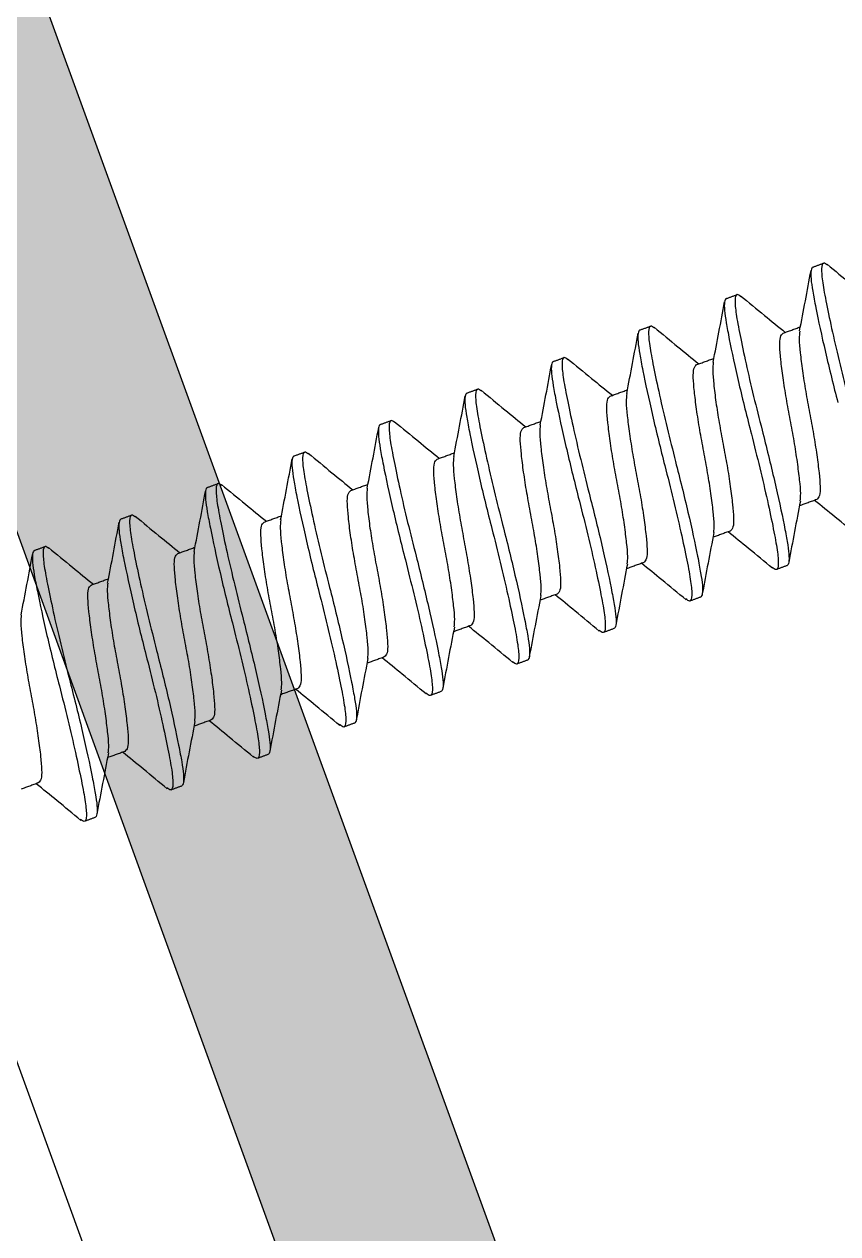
# Model space of a CAD drawing. Header units: inches. Extents: x -154 to 13, y 2 to 55.
# Drawn here: x -148.092 to -147.601, y 29.955 to 30.685 of the extents above; entities that cross this region are included whole.
import ezdxf

# ---------------------------------------------------------------- set-up
doc = ezdxf.new("R2010")
doc.units = ezdxf.units.IN
doc.header["$LTSCALE"] = 2
doc.header["$MEASUREMENT"] = 0
doc.layers.get('0').update_dxf_attribs({"linetype": 'CONTINUOUS'})
doc.layers.add('pattern', color=9, linetype='CONTINUOUS')

# ---------------------------------------------------------------- blocks, each defined once
blk = doc.blocks.new('A$C7F5B17E5')
at = {"color": 7, "lineweight": 30}
for points, knots in [([(1.4372, 0.0964), (1.4436, 0.107), (1.4565, 0.1285), (1.4692, 0.1502), (1.4756, 0.161)], [0, 0, 0, 0, 0.497055, 1, 1, 1, 1]), ([(1.4791, 0.164), (1.4766, 0.164), (1.4741, 0.1594), (1.4708, 0.1472), (1.4698, 0.1423), (1.4677, 0.1308), (1.4666, 0.1241), (1.4631, 0.1013), (1.4605, 0.0826), (1.4556, 0.0421), (1.4533, 0.0205), (1.4513, 0)], [0, 0, 0, 0, 0.25, 0.25, 0.375, 0.375, 0.5, 0.5, 0.75, 0.75, 1, 1, 1, 1]), ([(1.4962, 0.1601), (1.4951, 0.1619), (1.4924, 0.1662), (1.488, 0.1599), (1.4836, 0.1437), (1.4793, 0.1175), (1.4744, 0.083), (1.4695, 0.0427), (1.4665, 0.0141), (1.4651, 0)], [0, 0, 0, 0, 0.1027427, 0.254939, 0.4018285, 0.548718, 0.7009142, 0.8531105, 1, 1, 1, 1]), ([(1.4962, 0.1614), (1.5025, 0.1507), (1.5143, 0.1306), (1.5263, 0.1106), (1.5318, 0.1013)], [0, 0, 0, 0, 0.533594, 1, 1, 1, 1]), ([(1.5485, 0.0968), (1.5549, 0.1074), (1.5677, 0.1288), (1.5804, 0.1503), (1.5867, 0.1611)], [0, 0, 0, 0, 0.497565, 1, 1, 1, 1]), ([(1.5902, 0.164), (1.5877, 0.164), (1.5852, 0.1594), (1.5819, 0.1472), (1.581, 0.1423), (1.5789, 0.1308), (1.5777, 0.1241), (1.5742, 0.1013), (1.5717, 0.0826), (1.5668, 0.0421), (1.5644, 0.0205), (1.5624, 0)], [0, 0, 0, 0, 0.25, 0.25, 0.375, 0.375, 0.5, 0.5, 0.75, 0.75, 1, 1, 1, 1]), ([(1.6073, 0.1601), (1.6062, 0.1618), (1.6035, 0.1662), (1.5991, 0.1599), (1.5947, 0.1437), (1.5904, 0.1175), (1.5855, 0.083), (1.5806, 0.0427), (1.5777, 0.0141), (1.5762, 0)], [0, 0, 0, 0, 0.1029428, 0.2551052, 0.4019619, 0.5488186, 0.700981, 0.8531433, 1, 1, 1, 1]), ([(1.6073, 0.1614), (1.6136, 0.1507), (1.6254, 0.1306), (1.6374, 0.1106), (1.643, 0.1013)], [0, 0, 0, 0, 0.533595, 1, 1, 1, 1]), ([(1.6597, 0.0969), (1.6661, 0.1075), (1.679, 0.129), (1.6916, 0.1505), (1.698, 0.1614)], [0, 0, 0, 0, 0.497311, 1, 1, 1, 1]), ([(1.7013, 0.164), (1.6988, 0.164), (1.6964, 0.1594), (1.6931, 0.1472), (1.6921, 0.1423), (1.69, 0.1308), (1.6889, 0.1241), (1.6853, 0.1013), (1.6828, 0.0826), (1.6779, 0.0421), (1.6755, 0.0205), (1.6735, 0)], [0, 0, 0, 0, 0.25, 0.25, 0.375, 0.375, 0.5, 0.5, 0.75, 0.75, 1, 1, 1, 1]), ([(1.7184, 0.1601), (1.7173, 0.1618), (1.7146, 0.1662), (1.7102, 0.1599), (1.7059, 0.1437), (1.7015, 0.1175), (1.6966, 0.083), (1.6917, 0.0427), (1.6888, 0.0141), (1.6873, 0)], [0, 0, 0, 0, 0.103149, 0.255276, 0.402099, 0.548922, 0.70105, 0.853177, 1, 1, 1, 1]), ([(1.7184, 0.1614), (1.7247, 0.1507), (1.7366, 0.1306), (1.7485, 0.1106), (1.7541, 0.1013)], [0, 0, 0, 0, 0.533599, 1, 1, 1, 1]), ([(1.7709, 0.0971), (1.7773, 0.1077), (1.7902, 0.1292), (1.8028, 0.1507), (1.8092, 0.1615)], [0, 0, 0, 0, 0.497395, 1, 1, 1, 1]), ([(1.8124, 0.164), (1.81, 0.164), (1.8075, 0.1594), (1.8042, 0.1472), (1.8032, 0.1423), (1.8011, 0.1308), (1.8, 0.1241), (1.7964, 0.1013), (1.7939, 0.0826), (1.789, 0.0421), (1.7867, 0.0205), (1.7847, 0)], [0, 0, 0, 0, 0.25, 0.25, 0.375, 0.375, 0.5, 0.5, 0.75, 0.75, 1, 1, 1, 1]), ([(1.8296, 0.1601), (1.8285, 0.1618), (1.8257, 0.1662), (1.8213, 0.1599), (1.817, 0.1437), (1.8126, 0.1175), (1.8077, 0.083), (1.8028, 0.0427), (1.7999, 0.0141), (1.7985, 0)], [0, 0, 0, 0, 0.1033609, 0.2554523, 0.4022406, 0.5490289, 0.7011203, 0.8532117, 1, 1, 1, 1]), ([(1.8295, 0.1614), (1.8359, 0.1506), (1.8477, 0.1305), (1.8596, 0.1106), (1.8652, 0.1013)], [0, 0, 0, 0, 0.533608, 1, 1, 1, 1]), ([(1.8822, 0.0973), (1.8886, 0.1079), (1.9014, 0.1293), (1.914, 0.1508), (1.9204, 0.1616)], [0, 0, 0, 0, 0.4976092, 1, 1, 1, 1]), ([(1.9236, 0.164), (1.9211, 0.164), (1.9186, 0.1594), (1.9153, 0.1472), (1.9143, 0.1423), (1.9122, 0.1308), (1.9111, 0.1241), (1.9076, 0.1013), (1.905, 0.0826), (1.9001, 0.0421), (1.8978, 0.0205), (1.8958, 0)], [0, 0, 0, 0, 0.25, 0.25, 0.375, 0.375, 0.5, 0.5, 0.75, 0.75, 1, 1, 1, 1]), ([(1.9407, 0.1601), (1.9396, 0.1618), (1.9369, 0.1662), (1.9325, 0.1599), (1.9281, 0.1437), (1.9237, 0.1175), (1.9188, 0.083), (1.9139, 0.0427), (1.911, 0.0141), (1.9096, 0)], [0, 0, 0, 0, 0.103579, 0.255633, 0.402386, 0.549138, 0.701193, 0.853247, 1, 1, 1, 1]), ([(1.9407, 0.1613), (1.947, 0.1506), (1.9588, 0.1305), (1.9707, 0.1106), (1.9763, 0.1013)], [0, 0, 0, 0, 0.53362, 1, 1, 1, 1]), ([(1.9934, 0.0974), (1.9998, 0.108), (2.0125, 0.1294), (2.0252, 0.1508), (2.0315, 0.1616)], [0, 0, 0, 0, 0.4978349, 1, 1, 1, 1]), ([(2.0347, 0.164), (2.0322, 0.164), (2.0297, 0.1594), (2.0264, 0.1472), (2.0254, 0.1423), (2.0233, 0.1308), (2.0222, 0.1241), (2.0187, 0.1013), (2.0161, 0.0826), (2.0112, 0.0421), (2.0089, 0.0205), (2.0069, 0)], [0, 0, 0, 0, 0.25, 0.25, 0.375, 0.375, 0.5, 0.5, 0.75, 0.75, 1, 1, 1, 1]), ([(2.0518, 0.1601), (2.0507, 0.1618), (2.048, 0.1662), (2.0436, 0.1599), (2.0392, 0.1437), (2.0349, 0.1175), (2.03, 0.083), (2.0251, 0.0427), (2.0221, 0.0141), (2.0207, 0)], [0, 0, 0, 0, 0.103802, 0.255819, 0.402535, 0.549251, 0.701267, 0.853284, 1, 1, 1, 1]), ([(2.0518, 0.1613), (2.0581, 0.1506), (2.0699, 0.1305), (2.0819, 0.1106), (2.0874, 0.1013)], [0, 0, 0, 0, 0.5336357, 1, 1, 1, 1]), ([(2.1046, 0.0975), (2.1109, 0.1081), (2.1236, 0.1293), (2.1362, 0.1507), (2.1426, 0.1615)], [0, 0, 0, 0, 0.4980502, 1, 1, 1, 1]), ([(2.1458, 0.164), (2.1433, 0.164), (2.1408, 0.1594), (2.1375, 0.1472), (2.1366, 0.1423), (2.1345, 0.1308), (2.1333, 0.1241), (2.1298, 0.1013), (2.1273, 0.0826), (2.1224, 0.0421), (2.12, 0.0205), (2.118, 0)], [0, 0, 0, 0, 0.25, 0.25, 0.375, 0.375, 0.5, 0.5, 0.75, 0.75, 1, 1, 1, 1]), ([(2.1629, 0.16), (2.1618, 0.1618), (2.1591, 0.1662), (2.1547, 0.1599), (2.1503, 0.1437), (2.146, 0.1175), (2.1411, 0.083), (2.1362, 0.0427), (2.1333, 0.0141), (2.1318, 0)], [0, 0, 0, 0, 0.104032, 0.256009, 0.402688, 0.549366, 0.701344, 0.853322, 1, 1, 1, 1]), ([(2.1629, 0.1613), (2.1692, 0.1506), (2.1811, 0.1305), (2.193, 0.1106), (2.1986, 0.1013)], [0, 0, 0, 0, 0.533656, 1, 1, 1, 1]), ([(2.2157, 0.0975), (2.222, 0.108), (2.2347, 0.1292), (2.2473, 0.1506), (2.2536, 0.1613)], [0, 0, 0, 0, 0.49824, 1, 1, 1, 1]), ([(2.2569, 0.164), (2.2544, 0.164), (2.252, 0.1594), (2.2487, 0.1472), (2.2477, 0.1423), (2.2456, 0.1308), (2.2445, 0.1241), (2.2409, 0.1013), (2.2384, 0.0826), (2.2335, 0.0421), (2.2311, 0.0205), (2.2291, 0)], [0, 0, 0, 0, 0.25, 0.25, 0.375, 0.375, 0.5, 0.5, 0.75, 0.75, 1, 1, 1, 1]), ([(2.2741, 0.16), (2.273, 0.1618), (2.2702, 0.1662), (2.2658, 0.1599), (2.2615, 0.1437), (2.2571, 0.1175), (2.2522, 0.083), (2.2473, 0.0427), (2.2444, 0.0141), (2.2429, 0)], [0, 0, 0, 0, 0.104267, 0.256205, 0.402845, 0.549485, 0.701422, 0.85336, 1, 1, 1, 1]), ([(2.2741, 0.1613), (2.2804, 0.1506), (2.2922, 0.1305), (2.3041, 0.1106), (2.3097, 0.1013)], [0, 0, 0, 0, 0.533678, 1, 1, 1, 1]), ([(2.3267, 0.0973), (2.333, 0.1078), (2.3457, 0.129), (2.3582, 0.1504), (2.3645, 0.1611)], [0, 0, 0, 0, 0.498312, 1, 1, 1, 1]), ([(2.368, 0.164), (2.3656, 0.164), (2.3631, 0.1594), (2.3598, 0.1472), (2.3588, 0.1423), (2.3567, 0.1308), (2.3556, 0.1241), (2.352, 0.1013), (2.3495, 0.0826), (2.3446, 0.0421), (2.3423, 0.0205), (2.3403, 0)], [0, 0, 0, 0, 0.25, 0.25, 0.375, 0.375, 0.5, 0.5, 0.75, 0.75, 1, 1, 1, 1]), ([(2.3852, 0.16), (2.3841, 0.1618), (2.3813, 0.1662), (2.3769, 0.1599), (2.3726, 0.1437), (2.3682, 0.1175), (2.3633, 0.083), (2.3584, 0.0427), (2.3555, 0.0141), (2.3541, 0)], [0, 0, 0, 0, 0.104508, 0.256404, 0.403005, 0.549606, 0.701503, 0.853399, 1, 1, 1, 1]), ([(2.3852, 0.1613), (2.3915, 0.1506), (2.4033, 0.1305), (2.4152, 0.1106), (2.4208, 0.1013)], [0, 0, 0, 0, 0.533706, 1, 1, 1, 1]), ([(2.4376, 0.097), (2.4439, 0.1075), (2.4566, 0.1287), (2.4692, 0.1501), (2.4755, 0.1608)], [0, 0, 0, 0, 0.498225, 1, 1, 1, 1]), ([(2.4792, 0.164), (2.4767, 0.164), (2.4742, 0.1594), (2.4709, 0.1472), (2.4699, 0.1423), (2.4678, 0.1308), (2.4667, 0.1241), (2.4632, 0.1013), (2.4606, 0.0826), (2.4557, 0.0421), (2.4534, 0.0205), (2.4514, 0)], [0, 0, 0, 0, 0.25, 0.25, 0.375, 0.375, 0.5, 0.5, 0.75, 0.75, 1, 1, 1, 1]), ([(2.4963, 0.16), (2.4952, 0.1618), (2.4925, 0.1662), (2.4881, 0.1599), (2.4837, 0.1437), (2.4793, 0.1175), (2.4744, 0.083), (2.4695, 0.0427), (2.4666, 0.0141), (2.4652, 0)], [0, 0, 0, 0, 0.104754, 0.256609, 0.403169, 0.54973, 0.701585, 0.85344, 1, 1, 1, 1]), ([(2.4963, 0.1613), (2.5026, 0.1506), (2.5144, 0.1305), (2.5264, 0.1106), (2.5319, 0.1013)], [0, 0, 0, 0, 0.533737, 1, 1, 1, 1]), ([(1.4373, 0.0962), (1.4361, 0.0937), (1.4334, 0.0882), (1.4293, 0.0724), (1.4244, 0.0513), (1.4195, 0.0264), (1.4151, 0), (1.4107, -0.0264), (1.4058, -0.0512), (1.4009, -0.0726), (1.3966, -0.0886), (1.3922, -0.0992), (1.389, -0.1006), (1.3873, -0.1013)], [0, 0, 0, 0, 0.076359, 0.167025, 0.261087, 0.35515, 0.445816, 0.536481, 0.630544, 0.724606, 0.815272, 0.905937, 1, 1, 1, 1]), ([(1.4791, -0.096), (1.4804, -0.0936), (1.483, -0.0882), (1.4871, -0.0724), (1.492, -0.0513), (1.4969, -0.0264), (1.5013, 0), (1.5057, 0.0264), (1.5106, 0.0512), (1.5155, 0.0726), (1.5198, 0.0886), (1.5242, 0.0992), (1.5274, 0.1006), (1.5291, 0.1013)], [0, 0, 0, 0, 0.075353, 0.166117, 0.260282, 0.354447, 0.445212, 0.535976, 0.630141, 0.724306, 0.81507, 0.905835, 1, 1, 1, 1]), ([(1.5487, 0.0967), (1.5473, 0.094), (1.5446, 0.0885), (1.5404, 0.0724), (1.5355, 0.0513), (1.5306, 0.0264), (1.5262, 0), (1.5219, -0.0264), (1.517, -0.0512), (1.5121, -0.0726), (1.5077, -0.0886), (1.5033, -0.0992), (1.5001, -0.1006), (1.4984, -0.1013)], [0, 0, 0, 0, 0.080541, 0.170796, 0.264433, 0.358069, 0.448325, 0.53858, 0.632216, 0.725853, 0.816108, 0.906363, 1, 1, 1, 1]), ([(1.5903, -0.096), (1.5915, -0.0936), (1.5942, -0.0882), (1.5983, -0.0724), (1.6032, -0.0513), (1.6081, -0.0264), (1.6124, 0), (1.6168, 0.0264), (1.6217, 0.0512), (1.6266, 0.0726), (1.6309, 0.0886), (1.6353, 0.0992), (1.6385, 0.1006), (1.6402, 0.1013)], [0, 0, 0, 0, 0.0754183, 0.1661762, 0.2603346, 0.3544931, 0.4452509, 0.5360089, 0.6301674, 0.7243257, 0.8150837, 0.9058415, 1, 1, 1, 1]), ([(1.6598, 0.0967), (1.6585, 0.0941), (1.6557, 0.0885), (1.6515, 0.0724), (1.6466, 0.0513), (1.6417, 0.0264), (1.6373, 0), (1.633, -0.0264), (1.6281, -0.0512), (1.6232, -0.0726), (1.6188, -0.0886), (1.6145, -0.0992), (1.6112, -0.1006), (1.6096, -0.1013)], [0, 0, 0, 0, 0.081247, 0.171433, 0.264997, 0.358562, 0.448748, 0.538934, 0.632499, 0.726064, 0.816249, 0.906435, 1, 1, 1, 1]), ([(1.7014, -0.096), (1.7026, -0.0936), (1.7053, -0.0882), (1.7094, -0.0724), (1.7143, -0.0513), (1.7192, -0.0264), (1.7235, 0), (1.7279, 0.0264), (1.7328, 0.0512), (1.7377, 0.0726), (1.7421, 0.0886), (1.7464, 0.0992), (1.7497, 0.1006), (1.7513, 0.1013)], [0, 0, 0, 0, 0.075489, 0.16624, 0.260391, 0.354542, 0.445293, 0.536044, 0.630196, 0.724347, 0.815098, 0.905849, 1, 1, 1, 1]), ([(1.771, 0.097), (1.7697, 0.0943), (1.7669, 0.0886), (1.7626, 0.0724), (1.7577, 0.0513), (1.7528, 0.0264), (1.7485, 0), (1.7441, -0.0264), (1.7392, -0.0512), (1.7343, -0.0726), (1.7299, -0.0886), (1.7256, -0.0992), (1.7223, -0.1006), (1.7207, -0.1013)], [0, 0, 0, 0, 0.083295, 0.17328, 0.266636, 0.359992, 0.449977, 0.539962, 0.633318, 0.726674, 0.816659, 0.906644, 1, 1, 1, 1]), ([(1.8125, -0.0961), (1.8137, -0.0936), (1.8164, -0.0882), (1.8205, -0.0724), (1.8254, -0.0513), (1.8303, -0.0264), (1.8347, 0), (1.839, 0.0264), (1.8439, 0.0512), (1.8488, 0.0726), (1.8532, 0.0886), (1.8575, 0.0992), (1.8608, 0.1006), (1.8624, 0.1013)], [0, 0, 0, 0, 0.075565, 0.166308, 0.260452, 0.354595, 0.445339, 0.536082, 0.630226, 0.724369, 0.815113, 0.905856, 1, 1, 1, 1]), ([(1.8823, 0.0973), (1.8809, 0.0945), (1.878, 0.0888), (1.8737, 0.0725), (1.8688, 0.0513), (1.8639, 0.0264), (1.8596, 0), (1.8552, -0.0264), (1.8503, -0.0512), (1.8454, -0.0726), (1.8411, -0.0886), (1.8367, -0.0992), (1.8335, -0.1006), (1.8318, -0.1013)], [0, 0, 0, 0, 0.085619, 0.175375, 0.268495, 0.361615, 0.451371, 0.541128, 0.634247, 0.727367, 0.817124, 0.90688, 1, 1, 1, 1]), ([(1.9236, -0.0961), (1.9248, -0.0936), (1.9275, -0.0882), (1.9316, -0.0724), (1.9365, -0.0513), (1.9414, -0.0264), (1.9458, 0), (1.9501, 0.0264), (1.955, 0.0512), (1.9599, 0.0726), (1.9643, 0.0886), (1.9687, 0.0992), (1.9719, 0.1006), (1.9736, 0.1013)], [0, 0, 0, 0, 0.0756451, 0.1663807, 0.2605161, 0.3546514, 0.4453871, 0.5361227, 0.6302581, 0.7243934, 0.815129, 0.9058647, 1, 1, 1, 1]), ([(1.9935, 0.0975), (1.9921, 0.0946), (1.9892, 0.0889), (1.9849, 0.0725), (1.98, 0.0513), (1.9751, 0.0264), (1.9707, 0), (1.9663, -0.0264), (1.9614, -0.0512), (1.9565, -0.0726), (1.9522, -0.0886), (1.9478, -0.0992), (1.9446, -0.1006), (1.9429, -0.1013)], [0, 0, 0, 0, 0.087293, 0.176885, 0.269834, 0.362783, 0.452376, 0.541968, 0.634917, 0.727866, 0.817459, 0.907051, 1, 1, 1, 1]), ([(2.0347, -0.0961), (2.0359, -0.0936), (2.0386, -0.0882), (2.0427, -0.0724), (2.0476, -0.0513), (2.0525, -0.0264), (2.0569, 0), (2.0613, 0.0264), (2.0662, 0.0512), (2.0711, 0.0726), (2.0754, 0.0886), (2.0798, 0.0992), (2.083, 0.1006), (2.0847, 0.1013)], [0, 0, 0, 0, 0.075731, 0.166458, 0.260584, 0.354711, 0.445438, 0.536166, 0.630292, 0.724419, 0.815146, 0.905873, 1, 1, 1, 1]), ([(2.1046, 0.0976), (2.1032, 0.0947), (2.1003, 0.0889), (2.096, 0.0725), (2.0911, 0.0513), (2.0862, 0.0264), (2.0818, 0), (2.0775, -0.0264), (2.0726, -0.0512), (2.0677, -0.0726), (2.0633, -0.0886), (2.0589, -0.0992), (2.0557, -0.1006), (2.054, -0.1013)], [0, 0, 0, 0, 0.0879838, 0.1775083, 0.2703871, 0.3632658, 0.4527903, 0.5423147, 0.6351935, 0.7280723, 0.8175968, 0.9071212, 1, 1, 1, 1]), ([(2.1458, -0.0961), (2.1471, -0.0936), (2.1498, -0.0882), (2.1539, -0.0724), (2.1588, -0.0513), (2.1637, -0.0264), (2.168, 0), (2.1724, 0.0264), (2.1773, 0.0512), (2.1822, 0.0726), (2.1865, 0.0886), (2.1909, 0.0992), (2.1941, 0.1006), (2.1958, 0.1013)], [0, 0, 0, 0, 0.075821, 0.166539, 0.260657, 0.354774, 0.445492, 0.536211, 0.630328, 0.724446, 0.815164, 0.905883, 1, 1, 1, 1]), ([(2.2158, 0.0976), (2.2143, 0.0947), (2.2114, 0.0889), (2.2071, 0.0725), (2.2022, 0.0513), (2.1973, 0.0264), (2.1929, 0), (2.1886, -0.0264), (2.1837, -0.0512), (2.1788, -0.0726), (2.1744, -0.0886), (2.1701, -0.0992), (2.1668, -0.1006), (2.1652, -0.1013)], [0, 0, 0, 0, 0.08798, 0.177505, 0.270384, 0.363263, 0.452788, 0.542313, 0.635192, 0.728071, 0.817596, 0.907121, 1, 1, 1, 1]), ([(2.257, -0.0961), (2.2582, -0.0936), (2.2609, -0.0882), (2.265, -0.0724), (2.2699, -0.0513), (2.2748, -0.0264), (2.2791, 0), (2.2835, 0.0264), (2.2884, 0.0512), (2.2933, 0.0726), (2.2977, 0.0886), (2.302, 0.0992), (2.3053, 0.1006), (2.3069, 0.1013)], [0, 0, 0, 0, 0.075916, 0.166625, 0.260733, 0.35484, 0.445549, 0.536259, 0.630366, 0.724474, 0.815183, 0.905892, 1, 1, 1, 1]), ([(2.3268, 0.0973), (2.3254, 0.0945), (2.3225, 0.0888), (2.3182, 0.0725), (2.3133, 0.0513), (2.3084, 0.0264), (2.3041, 0), (2.2997, -0.0264), (2.2948, -0.0512), (2.2899, -0.0726), (2.2855, -0.0886), (2.2812, -0.0992), (2.2779, -0.1006), (2.2763, -0.1013)], [0, 0, 0, 0, 0.085894, 0.175624, 0.268715, 0.361807, 0.451537, 0.541266, 0.634358, 0.727449, 0.817179, 0.906908, 1, 1, 1, 1]), ([(2.3681, -0.0961), (2.3693, -0.0936), (2.372, -0.0882), (2.3761, -0.0724), (2.381, -0.0513), (2.3859, -0.0264), (2.3903, 0), (2.3946, 0.0264), (2.3995, 0.0512), (2.4044, 0.0726), (2.4088, 0.0886), (2.4131, 0.0992), (2.4164, 0.1006), (2.418, 0.1013)], [0, 0, 0, 0, 0.076016, 0.166715, 0.260812, 0.35491, 0.445609, 0.536309, 0.630406, 0.724504, 0.815203, 0.905902, 1, 1, 1, 1]), ([(2.4377, 0.0969), (2.4364, 0.0942), (2.4336, 0.0886), (2.4293, 0.0724), (2.4244, 0.0513), (2.4195, 0.0264), (2.4152, 0), (2.4108, -0.0264), (2.4059, -0.0512), (2.401, -0.0726), (2.3967, -0.0886), (2.3923, -0.0992), (2.3891, -0.1006), (2.3874, -0.1013)], [0, 0, 0, 0, 0.082477, 0.172542, 0.265982, 0.359421, 0.449486, 0.539551, 0.632991, 0.72643, 0.816495, 0.90656, 1, 1, 1, 1]), ([(1.4513, 0), (1.4499, -0.0141), (1.4469, -0.0427), (1.442, -0.083), (1.4371, -0.1174), (1.4328, -0.1437), (1.4284, -0.1599), (1.424, -0.1662), (1.4213, -0.1618), (1.4202, -0.1601)], [0, 0, 0, 0, 0.146766, 0.298834, 0.450902, 0.597668, 0.744433, 0.896501, 1, 1, 1, 1]), ([(1.4651, 0), (1.4631, -0.0205), (1.4608, -0.0421), (1.4559, -0.0826), (1.4533, -0.1013), (1.4498, -0.1241), (1.4487, -0.1308), (1.4466, -0.1423), (1.4456, -0.1472), (1.4423, -0.1594), (1.4398, -0.164), (1.4373, -0.164)], [0, 0, 0, 0, 0.25, 0.25, 0.5, 0.5, 0.625, 0.625, 0.75, 0.75, 1, 1, 1, 1]), ([(1.5624, 0), (1.561, -0.0141), (1.5581, -0.0427), (1.5532, -0.083), (1.5483, -0.1175), (1.5439, -0.1437), (1.5395, -0.1599), (1.5351, -0.1662), (1.5323, -0.1617), (1.5312, -0.1599)], [0, 0, 0, 0, 0.146111, 0.297501, 0.448891, 0.595002, 0.741113, 0.892503, 1, 1, 1, 1]), ([(1.5762, 0), (1.5742, -0.0205), (1.5719, -0.0421), (1.567, -0.0826), (1.5644, -0.1013), (1.5609, -0.1241), (1.5598, -0.1308), (1.5577, -0.1423), (1.5567, -0.1472), (1.5534, -0.1594), (1.5509, -0.164), (1.5484, -0.164)], [0, 0, 0, 0, 0.25, 0.25, 0.5, 0.5, 0.625, 0.625, 0.75, 0.75, 1, 1, 1, 1]), ([(1.6735, 0), (1.6721, -0.0141), (1.6692, -0.0427), (1.6643, -0.083), (1.6594, -0.1175), (1.655, -0.1437), (1.6507, -0.1599), (1.6462, -0.1662), (1.6433, -0.1617), (1.6421, -0.1597)], [0, 0, 0, 0, 0.145401, 0.296056, 0.44671, 0.592112, 0.737513, 0.888167, 1, 1, 1, 1]), ([(1.6873, 0), (1.6853, -0.0205), (1.683, -0.0421), (1.6781, -0.0826), (1.6756, -0.1013), (1.672, -0.1241), (1.6709, -0.1308), (1.6688, -0.1423), (1.6678, -0.1472), (1.6645, -0.1594), (1.662, -0.164), (1.6596, -0.164)], [0, 0, 0, 0, 0.25, 0.25, 0.5, 0.5, 0.625, 0.625, 0.75, 0.75, 1, 1, 1, 1]), ([(1.7847, 0), (1.7832, -0.0141), (1.7803, -0.0427), (1.7754, -0.083), (1.7705, -0.1175), (1.7661, -0.1437), (1.7618, -0.1599), (1.7572, -0.1663), (1.7544, -0.1616), (1.7532, -0.1596)], [0, 0, 0, 0, 0.144939, 0.295114, 0.445289, 0.590228, 0.735167, 0.885342, 1, 1, 1, 1]), ([(1.7985, 0), (1.7965, -0.0205), (1.7941, -0.0421), (1.7892, -0.0826), (1.7867, -0.1013), (1.7831, -0.1241), (1.782, -0.1308), (1.7799, -0.1423), (1.7789, -0.1472), (1.7756, -0.1594), (1.7732, -0.164), (1.7707, -0.164)], [0, 0, 0, 0, 0.25, 0.25, 0.5, 0.5, 0.625, 0.625, 0.75, 0.75, 1, 1, 1, 1]), ([(1.8958, 0), (1.8943, -0.0141), (1.8914, -0.0427), (1.8865, -0.083), (1.8816, -0.1175), (1.8773, -0.1437), (1.8729, -0.16), (1.8684, -0.1663), (1.8655, -0.1616), (1.8642, -0.1595)], [0, 0, 0, 0, 0.144717, 0.294663, 0.444608, 0.589325, 0.734043, 0.883988, 1, 1, 1, 1]), ([(1.9096, 0), (1.9076, -0.0205), (1.9052, -0.0421), (1.9003, -0.0826), (1.8978, -0.1013), (1.8943, -0.1241), (1.8931, -0.1308), (1.891, -0.1423), (1.8901, -0.1472), (1.8868, -0.1594), (1.8843, -0.164), (1.8818, -0.164)], [0, 0, 0, 0, 0.25, 0.25, 0.5, 0.5, 0.625, 0.625, 0.75, 0.75, 1, 1, 1, 1]), ([(2.0069, 0), (2.0055, -0.0141), (2.0025, -0.0427), (1.9976, -0.083), (1.9927, -0.1175), (1.9884, -0.1437), (1.984, -0.16), (1.9795, -0.1663), (1.9766, -0.1616), (1.9753, -0.1595)], [0, 0, 0, 0, 0.144724, 0.2946765, 0.444629, 0.589353, 0.7340769, 0.8840295, 1, 1, 1, 1]), ([(2.0207, 0), (2.0187, -0.0205), (2.0164, -0.0421), (2.0115, -0.0826), (2.0089, -0.1013), (2.0054, -0.1241), (2.0043, -0.1308), (2.0022, -0.1423), (2.0012, -0.1472), (1.9979, -0.1594), (1.9954, -0.164), (1.9929, -0.164)], [0, 0, 0, 0, 0.25, 0.25, 0.5, 0.5, 0.625, 0.625, 0.75, 0.75, 1, 1, 1, 1]), ([(2.118, 0), (2.1166, -0.0141), (2.1137, -0.0427), (2.1088, -0.083), (2.1039, -0.1175), (2.0995, -0.1437), (2.0951, -0.1599), (2.0906, -0.1663), (2.0878, -0.1616), (2.0865, -0.1596)], [0, 0, 0, 0, 0.1449358, 0.2951077, 0.4452797, 0.5902154, 0.7351512, 0.8853232, 1, 1, 1, 1]), ([(2.1318, 0), (2.1298, -0.0205), (2.1275, -0.0421), (2.1226, -0.0826), (2.12, -0.1013), (2.1165, -0.1241), (2.1154, -0.1308), (2.1133, -0.1423), (2.1123, -0.1472), (2.109, -0.1594), (2.1065, -0.164), (2.104, -0.164)], [0, 0, 0, 0, 0.25, 0.25, 0.5, 0.5, 0.625, 0.625, 0.75, 0.75, 1, 1, 1, 1]), ([(2.2291, 0), (2.2277, -0.0141), (2.2248, -0.0427), (2.2199, -0.083), (2.215, -0.1175), (2.2106, -0.1437), (2.2063, -0.1599), (2.2018, -0.1662), (2.199, -0.1617), (2.1978, -0.1598)], [0, 0, 0, 0, 0.145746, 0.296757, 0.447768, 0.593514, 0.739259, 0.89027, 1, 1, 1, 1]), ([(2.2429, 0), (2.2409, -0.0205), (2.2386, -0.0421), (2.2337, -0.0826), (2.2312, -0.1013), (2.2276, -0.1241), (2.2265, -0.1308), (2.2244, -0.1423), (2.2234, -0.1472), (2.2201, -0.1594), (2.2176, -0.164), (2.2152, -0.164)], [0, 0, 0, 0, 0.25, 0.25, 0.5, 0.5, 0.625, 0.625, 0.75, 0.75, 1, 1, 1, 1]), ([(2.3403, 0), (2.3388, -0.0141), (2.3359, -0.0427), (2.331, -0.083), (2.3261, -0.1175), (2.3217, -0.1437), (2.3174, -0.1599), (2.3129, -0.1662), (2.3101, -0.1617), (2.309, -0.1598)], [0, 0, 0, 0, 0.145887, 0.297044, 0.448201, 0.594087, 0.739974, 0.891131, 1, 1, 1, 1]), ([(2.3541, 0), (2.3521, -0.0205), (2.3497, -0.0421), (2.3448, -0.0826), (2.3423, -0.1013), (2.3387, -0.1241), (2.3376, -0.1308), (2.3355, -0.1423), (2.3345, -0.1472), (2.3312, -0.1594), (2.3288, -0.164), (2.3263, -0.164)], [0, 0, 0, 0, 0.25, 0.25, 0.5, 0.5, 0.625, 0.625, 0.75, 0.75, 1, 1, 1, 1]), ([(1.4202, -0.1614), (1.4139, -0.1506), (1.4021, -0.1305), (1.3901, -0.1106), (1.3846, -0.1013)], [0, 0, 0, 0, 0.5336942, 1, 1, 1, 1]), ([(1.4793, -0.0963), (1.4729, -0.107), (1.46, -0.1285), (1.4472, -0.1501), (1.4409, -0.161)], [0, 0, 0, 0, 0.496971, 1, 1, 1, 1]), ([(1.5312, -0.1611), (1.5249, -0.1504), (1.5131, -0.1304), (1.5012, -0.1105), (1.4957, -0.1013)], [0, 0, 0, 0, 0.534864, 1, 1, 1, 1]), ([(1.5904, -0.0963), (1.584, -0.107), (1.5711, -0.1285), (1.5584, -0.1501), (1.552, -0.161)], [0, 0, 0, 0, 0.496978, 1, 1, 1, 1]), ([(1.6421, -0.1608), (1.6358, -0.1501), (1.6241, -0.1302), (1.6123, -0.1104), (1.6068, -0.1013)], [0, 0, 0, 0, 0.537663, 1, 1, 1, 1]), ([(1.7015, -0.0963), (1.6951, -0.107), (1.6822, -0.1285), (1.6695, -0.1501), (1.6631, -0.161)], [0, 0, 0, 0, 0.4969836, 1, 1, 1, 1]), ([(1.7532, -0.1607), (1.7468, -0.1499), (1.7352, -0.13), (1.7233, -0.1103), (1.7179, -0.1013)], [0, 0, 0, 0, 0.540449, 1, 1, 1, 1]), ([(1.8126, -0.0963), (1.8062, -0.107), (1.7933, -0.1285), (1.7806, -0.1501), (1.7742, -0.161)], [0, 0, 0, 0, 0.496991, 1, 1, 1, 1]), ([(1.8642, -0.1606), (1.8579, -0.1498), (1.8462, -0.1299), (1.8344, -0.1103), (1.829, -0.1013)], [0, 0, 0, 0, 0.543045, 1, 1, 1, 1]), ([(1.9238, -0.0963), (1.9173, -0.107), (1.9044, -0.1285), (1.8917, -0.1501), (1.8853, -0.161)], [0, 0, 0, 0, 0.496997, 1, 1, 1, 1]), ([(1.9754, -0.1606), (1.969, -0.1498), (1.9573, -0.1299), (1.9455, -0.1102), (1.9402, -0.1013)], [0, 0, 0, 0, 0.544796, 1, 1, 1, 1]), ([(2.0349, -0.0963), (2.0285, -0.107), (2.0155, -0.1285), (2.0028, -0.1501), (1.9964, -0.161)], [0, 0, 0, 0, 0.497004, 1, 1, 1, 1]), ([(2.0865, -0.1607), (2.0802, -0.1498), (2.0685, -0.13), (2.0567, -0.1103), (2.0513, -0.1013)], [0, 0, 0, 0, 0.545586, 1, 1, 1, 1]), ([(2.146, -0.0963), (2.1396, -0.107), (2.1267, -0.1285), (2.114, -0.1501), (2.1076, -0.161)], [0, 0, 0, 0, 0.497012, 1, 1, 1, 1]), ([(2.1978, -0.161), (2.1914, -0.1501), (2.1797, -0.1302), (2.1678, -0.1103), (2.1624, -0.1013)], [0, 0, 0, 0, 0.545519, 1, 1, 1, 1]), ([(2.2571, -0.0963), (2.2507, -0.107), (2.2378, -0.1285), (2.2251, -0.1501), (2.2187, -0.161)], [0, 0, 0, 0, 0.497019, 1, 1, 1, 1]), ([(2.309, -0.161), (2.3026, -0.1502), (2.2909, -0.1302), (2.2789, -0.1103), (2.2735, -0.1013)], [0, 0, 0, 0, 0.544318, 1, 1, 1, 1]), ([(2.3682, -0.0963), (2.3618, -0.107), (2.3489, -0.1285), (2.3362, -0.1501), (2.3298, -0.161)], [0, 0, 0, 0, 0.497027, 1, 1, 1, 1]), ([(2.4202, -0.1611), (2.4138, -0.1503), (2.402, -0.1303), (2.3901, -0.1104), (2.3846, -0.1013)], [0, 0, 0, 0, 0.54023, 1, 1, 1, 1])]:
    blk.add_open_spline(points, degree=3, knots=knots, dxfattribs=at)
for points in [[(1.4791, 0.164), (1.4929, 0.164)], [(1.5902, 0.164), (1.604, 0.164)], [(1.7013, 0.164), (1.7151, 0.164)], [(1.8124, 0.164), (1.8262, 0.164)], [(1.9236, 0.164), (1.9374, 0.164)], [(2.0347, 0.164), (2.0485, 0.164)], [(2.1458, 0.164), (2.1596, 0.164)], [(2.2569, 0.164), (2.2707, 0.164)], [(2.368, 0.164), (2.3818, 0.164)], [(2.4792, 0.164), (2.493, 0.164)], [(1.5291, 0.1013), (1.5512, 0.1013)], [(1.6402, 0.1013), (1.6624, 0.1013)], [(1.7513, 0.1013), (1.7735, 0.1013)], [(1.8624, 0.1013), (1.8846, 0.1013)], [(1.9736, 0.1013), (1.9957, 0.1013)], [(2.0847, 0.1013), (2.1068, 0.1013)], [(2.1958, 0.1013), (2.218, 0.1013)], [(2.3069, 0.1013), (2.3291, 0.1013)], [(2.418, 0.1013), (2.4402, 0.1013)], [(1.3873, -0.1013), (1.3652, -0.1013)], [(1.4984, -0.1013), (1.4763, -0.1013)], [(1.6096, -0.1013), (1.5874, -0.1013)], [(1.7207, -0.1013), (1.6985, -0.1013)], [(1.8318, -0.1013), (1.8096, -0.1013)], [(1.9429, -0.1013), (1.9208, -0.1013)], [(2.054, -0.1013), (2.0319, -0.1013)], [(2.1652, -0.1013), (2.143, -0.1013)], [(2.2763, -0.1013), (2.2541, -0.1013)], [(2.3874, -0.1013), (2.3652, -0.1013)], [(1.4373, -0.164), (1.4235, -0.164)], [(1.5484, -0.164), (1.5346, -0.164)], [(1.6596, -0.164), (1.6458, -0.164)], [(1.7707, -0.164), (1.7569, -0.164)], [(1.8818, -0.164), (1.868, -0.164)], [(1.9929, -0.164), (1.9791, -0.164)], [(2.104, -0.164), (2.0902, -0.164)], [(2.2152, -0.164), (2.2014, -0.164)], [(2.3263, -0.164), (2.3125, -0.164)]]:
    blk.add_open_spline(points, degree=1, dxfattribs=at)

msp = doc.modelspace()

# ---------------------------------------------------------------- hatches: boundary and pattern name
msp.add_hatch(color=8).paths.add_polyline_path([(-146.88628, 31.43337), (-148.29393, 30.92102), (-148.03008, 30.19608), (-147.91262, 30.23883), (-148.09097, 30.72885, -0.414214), (-148.01626, 30.88907), (-147.07845, 31.2304, -0.414214), (-146.91823, 31.15569), (-145.21217, 26.46833, -0.414214), (-145.28688, 26.30811), (-146.22469, 25.96678, -0.414214), (-146.38491, 26.04149), (-147.91262, 30.23883), (-148.03008, 30.19608), (-146.41686, 25.76381), (-145.0092, 26.27616)])
at = {"layer": 'pattern'}
h = msp.add_hatch(color=250, dxfattribs=at)
edge = h.paths.add_edge_path()
edge.add_line((-148.32989, 31.01524), (-146.92938, 31.52498))
edge.add_line((-146.92938, 31.52498), (-146.95027, 31.6092))
edge.add_line((-146.95027, 31.6092), (-147.00883, 31.77008))
edge.add_line((-147.00883, 31.77008), (-147.07357, 31.74651))
edge.add_line((-147.07357, 31.74651), (-147.03227, 31.63304))
edge.add_arc((-147.04342, 31.62898), 0.01187, -83, 20, ccw=False)
edge.add_line((-147.04198, 31.61719), (-147.42353, 31.57034))
edge.add_arc((-147.42497, 31.58207), 0.01181, 178.59388, 277, ccw=False)
edge.add_arc((-146.86608, 31.56835), 0.57087, 154.46331, 178.59388, ccw=False)
edge.add_line((-147.38118, 31.81444), (-147.59822, 31.73298))
edge.add_line((-147.59822, 31.73298), (-147.5703, 31.57461))
edge.add_arc((-147.55091, 31.57803), 0.01969, 190, 200)
edge.add_line((-147.56941, 31.5713), (-147.56367, 31.55554))
edge.add_arc((-147.57477, 31.5515), 0.01181, -70, 20, ccw=False)
edge.add_line((-147.57073, 31.5404), (-148.04025, 31.36951))
edge.add_arc((-148.04429, 31.3806), 0.01181, 200, 290, ccw=False)
edge.add_line((-148.05539, 31.37656), (-148.17659, 31.70955))
edge.add_arc((-148.20248, 31.70012), 0.02756, 20, 200)
edge.add_line((-148.22838, 31.6907), (-148.10577, 31.35384))
edge.add_arc((-148.11687, 31.3498), 0.01181, -59.99915, 20, ccw=False)
edge.add_line((-148.11097, 31.33957), (-148.82391, 30.92794))
edge.add_arc((-148.81013, 30.90407), 0.02756, 120.00085, 299.84973)
edge.add_line((-148.79641, 30.88017), (-148.14944, 31.17816))
edge.add_arc((-146.80885, 28.28274), 3.19071, 114.84431, 126.69218)
edge.add_arc((-148.56674, 30.6402), 0.25, 126.47376, 189.68996)
edge.add_arc((-145.55327, 31.15476), 3.30709, 189.68996, 190.73734)
edge.add_arc((-148.78297, 30.54232), 0.01983, 190.73734, 367.98025)
edge.add_arc((-144.97514, 31.07614), 3.82523, 187.51217, 187.98025, ccw=False)
edge.add_arc((-148.51968, 30.60872), 0.25, 124.04347, 187.51217, ccw=False)
edge.add_arc((-146.51819, 27.64624), 3.82523, 118.26939, 124.04347, ccw=False)
edge = h.paths.add_edge_path(flags=16)
edge.add_line((-147.04198, 31.61719), (-147.03696, 31.61902))

# ---------------------------------------------------------------- linework, layer by layer
at = {"color": 7, "lineweight": 30}
for p, q in [((-148.29395, 30.92107), (-146.41686, 25.76381)), ((-148.29395, 30.92107), (-146.41686, 25.76381)), ((-148.29395, 30.92107), (-146.41686, 25.76381)), ((-148.29395, 30.92107), (-146.41658, 25.76305)), ((-148.09097, 30.72885), (-146.38491, 26.04149))]:
    msp.add_line(p, q, dxfattribs=at)
at = {"color": 3, "lineweight": 30}
msp.add_line((-148.22975, 30.42486), (-146.60516, 25.96132), dxfattribs=at)

# ---------------------------------------------------------------- block references
at = {"layer": 'pattern', "xscale": 0.5, "yscale": 0.5, "zscale": 0.5, "rotation": 20}
msp.add_blockref('A$C7F5B17E5', (-148.75276, 30.03779), dxfattribs=at)

doc.saveas('drawing.dxf')
